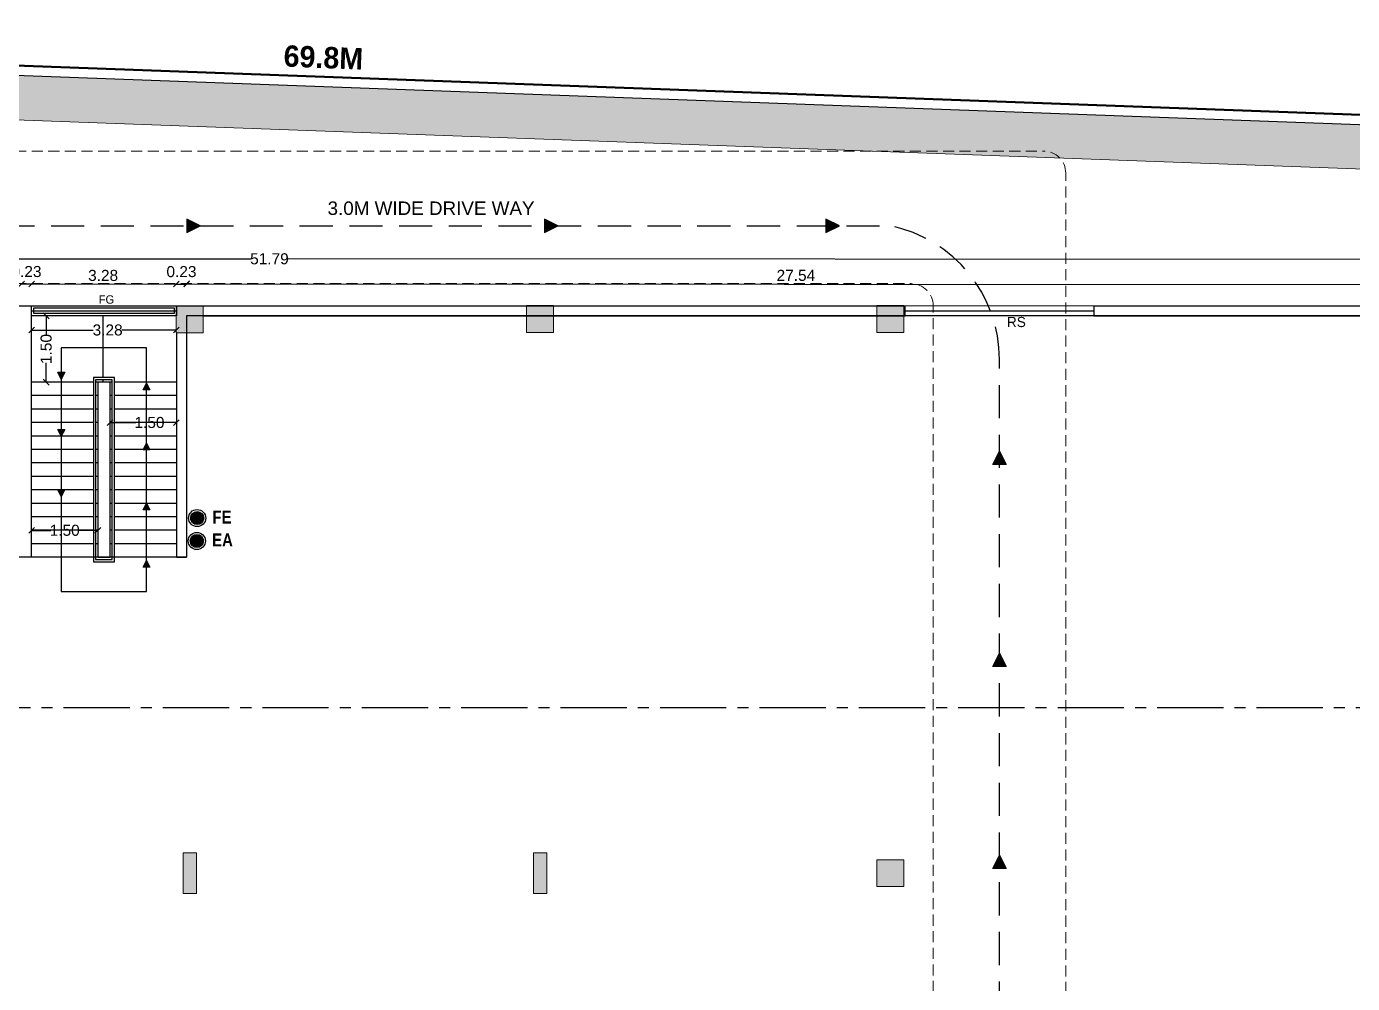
# Model space of a CAD drawing. Header units: metres. Extents: x 71870 to 71989, y 12512 to 13085.
# Drawn here: x 71930.27 to 71960.28, y 12976.92 to 12998.58 of the extents above; entities that cross this region are included whole.
import ezdxf

# ---------------------------------------------------------------- set-up
doc = ezdxf.new("R2010")
doc.units = ezdxf.units.M
doc.header["$MEASUREMENT"] = 0
for name, pattern in [('1', [0]), ('ACAD_ISO08W100', [36, 24, -3, 6, -3]), ('CENTER2', [1.125, 0.75, -0.125, 0.125, -0.125]), ('Dim Line', [0.375, 0.25, -0.125])]:
    doc.linetypes.add(name, pattern=pattern)
doc.layers.get('Defpoints').update_dxf_attribs({"color": 6, "lineweight": 0})
doc.layers.add('02_FB_WALL', color=7, linetype='Continuous', lineweight=30)
doc.layers.add('COL', color=1, linetype='Continuous', lineweight=18)
for name, color, linetype in [('AS_AT_SITE', 6, '1'), ('BLK_1_FLR_0_ROOM_1', 2, 'Continuous'), ('BLK_1_LVL_0_BLDG_FOOT_PRINT', 1, 'Continuous'), ('BLK_1_LVL_0_SIDE_SETBACK1', 171, 'Continuous'), ('FMB_OR_PLR', 70, '1'), ('PLOT_BOUNDARY', 70, 'Continuous'), ('SUPER_IMPOSED', 5, '1')]:
    doc.layers.add(name, color=color, linetype=linetype)
doc.layers.add('BLK_1_FLR_0_BLT_UP_AREA', color=52, linetype='Continuous', plot=False)
doc.styles.add('century Gothic', font='arial.ttf')
doc.styles.get("Standard").update_dxf_attribs({"font": 'arial.ttf'})
doc.styles.add('TITLE', font='GOTHIC.TTF')
doc.linetypes.add('ZIGZAG', pattern='A,0.0001,-0.2,[131,ltypeshp.shx,S=0.2,R=0,X=-0.2,Y=0],-0.4,[131,ltypeshp.shx,S=0.2,R=180,X=0.2,Y=0],-0.2', length=0.8001)
doc.dimstyles.new('STAND', dxfattribs={"dimtxt": 0.25, "dimasz": 0.13, "dimexe": 0, "dimexo": 0, "dimgap": 0, "dimtad": 0, "dimzin": 0, "dimdsep": 46, "dimtxsty": 'century Gothic', "dimblk": 'OBLIQUE', "dimcen": 0.15, "dimse1": 1, "dimse2": 1, "dimclrd": 5, "dimclre": 7, "dimclrt": 5, "dimazin": 0, "dimtfac": 1, "dimtofl": 0, "dimtmove": 0, "dimatfit": 3, "dimfxl": 0, "dimtolj": 1, "dimtzin": 0, "dimlwd": -1, "dimlwe": -1, "dimarcsym": 0})

# ---------------------------------------------------------------- blocks, each defined once
blk = doc.blocks.new('arrowww')
at = {"layer": '02_FB_WALL'}
h = blk.add_hatch(color=252, dxfattribs=at)
h.dxf.hatch_style = 1
h.paths.add_polyline_path([(156792.6, 14158.6), (156780.6, 14164.6), (156792.6, 14170.6)])
at = {"layer": '02_FB_WALL', "color": 252}
blk.add_lwpolyline([(156792.6, 14158.6), (156780.6, 14164.6), (156792.6, 14170.6)], close=True, dxfattribs=at)
blk = doc.blocks.new('*U3')
at = {"layer": 'COL'}
h = blk.add_hatch(color=8, dxfattribs=at)
h.dxf.hatch_style = 1
h.paths.add_polyline_path([(2704.9, 761), (2704.9, 737), (2680.9, 737), (2680.9, 761)])
at = {"layer": 'COL', "ltscale": 0.02}
blk.add_lwpolyline([(2704.9, 761), (2704.9, 737), (2680.9, 737), (2680.9, 761)], close=True, dxfattribs=at)
blk = doc.blocks.new('A$C493907E4')
at = {"layer": 'COL'}
h = blk.add_hatch(color=8, dxfattribs=at)
h.dxf.hatch_style = 1
h.paths.add_polyline_path([(12, 36), (12, 0), (0, 0), (0, 36)])
at = {"layer": 'COL', "ltscale": 0.02}
blk.add_lwpolyline([(12, 36), (12, 0), (0, 0), (0, 36)], close=True, dxfattribs=at)
blk = doc.blocks.new('_Oblique')
at = {"color": 0, "linetype": 'ByBlock', "lineweight": -2}
blk.add_line((-0.5, -0.5), (0.5, 0.5), dxfattribs=at)
blk = doc.blocks.new('*D6')
at = {"color": 5}
for p, q in [((71932.162, 12989.617), (71932.742, 12989.617)), ((71933.662, 12989.617), (71933.367, 12989.617))]:
    blk.add_line(p, q, dxfattribs=at)
at = {"layer": 'Defpoints', "color": 0, "lineweight": 25}
for p in [(71932.162, 12989.617), (71933.662, 12989.617), (71933.662, 12989.617)]:
    blk.add_point(p, dxfattribs=at)
at = {"color": 5, "xscale": 0.13, "yscale": 0.13, "zscale": 0.13, "rotation": 180}
blk.add_blockref('_Oblique', (71932.162, 12989.617), dxfattribs=at)
at = {"color": 5, "xscale": 0.13, "yscale": 0.13, "zscale": 0.13}
blk.add_blockref('_Oblique', (71933.662, 12989.617), dxfattribs=at)
at = {"color": 5, "insert": (71933.054, 12989.617), "char_height": 0.25, "attachment_point": 5, "style": 'century Gothic'}
blk.add_mtext('\\A1;1.50', dxfattribs=at)
blk = doc.blocks.new('*D7')
at = {"color": 5}
for p, q in [((71930.385, 12987.178), (71930.823, 12987.178)), ((71931.885, 12987.178), (71931.448, 12987.178))]:
    blk.add_line(p, q, dxfattribs=at)
at = {"layer": 'Defpoints', "color": 0, "lineweight": 25}
for p in [(71930.385, 12987.178), (71931.885, 12987.178), (71931.885, 12987.178)]:
    blk.add_point(p, dxfattribs=at)
at = {"color": 5, "xscale": 0.13, "yscale": 0.13, "zscale": 0.13, "rotation": 180}
blk.add_blockref('_Oblique', (71930.385, 12987.178), dxfattribs=at)
at = {"color": 5, "xscale": 0.13, "yscale": 0.13, "zscale": 0.13}
blk.add_blockref('_Oblique', (71931.885, 12987.178), dxfattribs=at)
at = {"color": 5, "insert": (71931.135, 12987.178), "char_height": 0.25, "attachment_point": 5, "style": 'century Gothic'}
blk.add_mtext('\\A1;1.50', dxfattribs=at)
blk = doc.blocks.new('*D8')
at = {"color": 5}
for p, q in [((71930.716, 12992.031), (71930.716, 12991.594)), ((71930.716, 12990.531), (71930.716, 12990.969))]:
    blk.add_line(p, q, dxfattribs=at)
at = {"layer": 'Defpoints', "color": 0, "lineweight": 25}
for p in [(71930.716, 12992.031), (71930.716, 12992.031), (71930.716, 12990.531)]:
    blk.add_point(p, dxfattribs=at)
at = {"color": 5, "xscale": 0.13, "yscale": 0.13, "zscale": 0.13}
for p, rotation in [((71930.716, 12992.031), 90), ((71930.716, 12990.531), 270)]:
    blk.add_blockref('_Oblique', p, dxfattribs=dict(at, rotation=rotation))
at = {"color": 5, "insert": (71930.716, 12991.281), "char_height": 0.25, "attachment_point": 5, "rotation": 90, "style": 'century Gothic'}
blk.add_mtext('\\A1;1.50', dxfattribs=at)
blk = doc.blocks.new('*D9')
at = {"color": 5}
for p, q in [((71930.385, 12991.71), (71931.782, 12991.71)), ((71933.662, 12991.71), (71932.432, 12991.71))]:
    blk.add_line(p, q, dxfattribs=at)
at = {"layer": 'Defpoints', "color": 0, "lineweight": 25}
for p in [(71930.385, 12991.714), (71933.662, 12991.71), (71933.662, 12991.65)]:
    blk.add_point(p, dxfattribs=at)
at = {"color": 5, "xscale": 0.13, "yscale": 0.13, "zscale": 0.13, "rotation": 180}
blk.add_blockref('_Oblique', (71930.385, 12991.71), dxfattribs=at)
at = {"color": 5, "xscale": 0.13, "yscale": 0.13, "zscale": 0.13}
blk.add_blockref('_Oblique', (71933.662, 12991.71), dxfattribs=at)
at = {"color": 5, "insert": (71932.107, 12991.71), "char_height": 0.25, "attachment_point": 5, "style": 'century Gothic'}
blk.add_mtext('\\A1;3.28', dxfattribs=at)
blk = doc.blocks.new('*D32')
at = {"color": 5}
blk.add_line((71930.157, 12992.753), (71930.386, 12992.753), dxfattribs=at)
at = {"layer": 'Defpoints', "color": 0, "lineweight": 25}
for p in [(71930.386, 12992.753), (71930.157, 12992.031), (71930.385, 12992.031)]:
    blk.add_point(p, dxfattribs=at)
at = {"color": 5, "xscale": 0.13, "yscale": 0.13, "zscale": 0.13}
for p, rotation in [((71930.157, 12992.753), 179.9730764399651), ((71930.386, 12992.753), 359.9730764399652)]:
    blk.add_blockref('_Oblique', p, dxfattribs=dict(at, rotation=rotation))
at = {"color": 5, "insert": (71930.271, 12993.033), "char_height": 0.25, "attachment_point": 5, "rotation": 359.9731, "style": 'century Gothic'}
blk.add_mtext('\\A1;0.23', dxfattribs=at)
blk = doc.blocks.new('*D33')
at = {"color": 5}
blk.add_line((71930.386, 12992.753), (71933.662, 12992.751), dxfattribs=at)
at = {"layer": 'Defpoints', "color": 0, "lineweight": 25}
for p in [(71933.662, 12992.751), (71930.385, 12992.031), (71933.662, 12992.031)]:
    blk.add_point(p, dxfattribs=at)
at = {"color": 5, "xscale": 0.13, "yscale": 0.13, "zscale": 0.13}
for p, rotation in [((71930.386, 12992.753), 179.9730764399651), ((71933.662, 12992.751), 359.9730764399652)]:
    blk.add_blockref('_Oblique', p, dxfattribs=dict(at, rotation=rotation))
at = {"color": 5, "insert": (71932.005, 12992.945), "char_height": 0.25, "attachment_point": 5, "rotation": 359.9731, "style": 'century Gothic'}
blk.add_mtext('\\A1;3.28', dxfattribs=at)
blk = doc.blocks.new('*D34')
at = {"color": 5}
blk.add_line((71933.662, 12992.751), (71933.893, 12992.751), dxfattribs=at)
at = {"layer": 'Defpoints', "color": 0, "lineweight": 25}
for p in [(71933.893, 12992.751), (71933.662, 12992.031), (71933.893, 12991.65)]:
    blk.add_point(p, dxfattribs=at)
at = {"color": 5, "xscale": 0.13, "yscale": 0.13, "zscale": 0.13}
for p, rotation in [((71933.662, 12992.751), 179.9730764399651), ((71933.893, 12992.751), 359.9730764399652)]:
    blk.add_blockref('_Oblique', p, dxfattribs=dict(at, rotation=rotation))
at = {"color": 5, "insert": (71933.778, 12993.031), "char_height": 0.25, "attachment_point": 5, "rotation": 359.9731, "style": 'century Gothic'}
blk.add_mtext('\\A1;0.23', dxfattribs=at)
blk = doc.blocks.new('*D35')
at = {"color": 5}
blk.add_line((71933.893, 12992.757), (71961.436, 12992.744), dxfattribs=at)
at = {"layer": 'Defpoints', "color": 0, "lineweight": 25}
for p in [(71961.436, 12992.744), (71933.893, 12991.65), (71961.435, 12991.65)]:
    blk.add_point(p, dxfattribs=at)
at = {"color": 5, "xscale": 0.13, "yscale": 0.13, "zscale": 0.13}
for p, rotation in [((71933.893, 12992.757), 179.9730764399651), ((71961.436, 12992.744), 359.9730764399652)]:
    blk.add_blockref('_Oblique', p, dxfattribs=dict(at, rotation=rotation))
at = {"color": 5, "insert": (71947.684, 12992.946), "char_height": 0.25, "attachment_point": 5, "rotation": 359.9731, "style": 'century Gothic'}
blk.add_mtext('\\A1;27.54', dxfattribs=at)
blk = doc.blocks.new('*D38')
at = {"color": 5}
for p, q in [((71909.874, 12993.333), (71935.347, 12993.321)), ((71961.664, 12993.309), (71936.191, 12993.321))]:
    blk.add_line(p, q, dxfattribs=at)
at = {"layer": 'Defpoints', "color": 0, "lineweight": 25}
for p in [(71909.874, 12993.333), (71909.874, 12992.266), (71961.664, 12992.26)]:
    blk.add_point(p, dxfattribs=at)
at = {"color": 5, "xscale": 0.13, "yscale": 0.13, "zscale": 0.13}
for p, rotation in [((71909.874, 12993.333), 179.9730764399651), ((71961.664, 12993.309), 359.9730764399652)]:
    blk.add_blockref('_Oblique', p, dxfattribs=dict(at, rotation=rotation))
at = {"color": 5, "insert": (71935.769, 12993.321), "char_height": 0.25, "attachment_point": 5, "rotation": 359.9731, "style": 'century Gothic'}
blk.add_mtext('\\A1;51.79', dxfattribs=at)

msp = doc.modelspace()

# ---------------------------------------------------------------- hatches: boundary and pattern name
at = {"lineweight": 9}
h = msp.add_hatch(dxfattribs=at)
h.set_pattern_fill('GRAVEL', color=8)
h.set_pattern_definition([(228.01279, (71939.25207, 12977.764975), (-8, -9), [0.134536, -13.319088]), (184.96974, (71939.16207, 12977.664975), (12, 1), [0.230868, -22.855925]), (132.51045, (71938.93207, 12977.644975), (10, -11), [0.162788, -16.116033]), (267.27369, (71938.54207, 12977.394975), (1, 20), [0.210238, -20.813558]), (292.83365, (71938.53207, 12977.184975), (-5, 12), [0.206155, -20.409373]), (357.27369, (71938.61207, 12976.994975), (-20, 1), [0.210238, -20.813558]), (37.69424, (71938.82207, 12976.984975), (-13, -10), [0.278029, -27.524849]), (72.25533, (71939.04207, 12977.154975), (7, 22), [0.262488, -25.986321]), (121.42957, (71939.12207, 12977.404975), (-8, 13), [0.21095, -20.884073]), (175.23636, (71939.01207, 12977.584975), (11, -1), [0.240832, -11.800763]), (222.39744, (71938.77207, 12977.604975), (-12, -11), [0.311448, -30.833375]), (138.81407, (71939.53207, 12977.38498), (-7, 6), [0.106301, -10.523845]), (171.46923, (71939.45207, 12977.454975), (13, -2), [0.202237, -20.021511]), (225, (71939.2521, 12977.485), (-1e-16, -1), [0.14142, -1.272793]), (203.1986, (71939.18207, 12977.60498), (5, 2), [0.076158, -7.539615]), (291.8014, (71939.11207, 12977.57498), (-1, 3), [0.107703, -5.277462]), (30.96376, (71939.15207, 12977.47498), (3, 2), [0.17493, -5.656023]), (161.56505, (71939.30207, 12977.56498), (2, -1), [0.12649, -3.035787]), (16.38954, (71938.53207, 12977.574975), (10, 3), [0.1772, -17.542845]), (70.34618, (71938.70207, 12977.624975), (-4, -11), [0.148661, -14.717408]), (293.1986, (71939.30207, 12977.76498), (-2, 5), [0.152315, -7.463458]), (343.61046, (71939.36207, 12977.624975), (-10, 3), [0.1772, -17.542845]), (339.44395, (71938.53207, 12976.95498), (-5, 2), [0.17088, -8.373124]), (294.77514, (71938.69207, 12976.894975), (-5, 11), [0.143178, -14.174643]), (66.8014, (71939.31207, 12976.76498), (2, 5), [0.152315, -7.463458]), (17.35402, (71939.37207, 12976.904975), (-13, -4), [0.167631, -16.595424]), (69.44395, (71938.82207, 12976.76498), (-2, -5), [0.08544, -8.458564]), (101.30993, (71939.25207, 12976.76498), (-1, 4), [0.05099, -5.04803]), (165.96376, (71939.24207, 12976.81498), (3, -1), [0.206155, -3.91695]), (186.009, (71939.04207, 12976.864975), (10, 1), [0.19105, -18.913923]), (303.6901, (71939.15207, 12977.38498), (-1, 2), [0.144222, -3.46133]), (353.15723, (71939.23207, 12977.264975), (17, -2), [0.251794, -24.927563]), (60.9454, (71939.48207, 12977.23498), (-4, -7), [0.102956, -10.192674]), (90, (71939.5321, 12977.325), (-1, 1), [0.06, -0.94]), (120.25644, (71939.02207, 12976.894975), (4, -7), [0.138924, -13.75352]), (48.01279, (71938.95207, 12977.014975), (8, 9), [0.269072, -13.184552]), (0, (71939.1321, 12977.215), (1, 1), [0.26, -0.74]), (325.30485, (71939.39207, 12977.214975), (10, -7), [0.158114, -15.653274]), (254.0546, (71939.52207, 12977.12498), (-1, -4), [0.145602, -7.134508]), (207.64598, (71939.48207, 12976.984975), (-19, -10), [0.237065, -23.469474]), (175.42608, (71939.27207, 12976.874975), (-13, 1), [0.250799, -24.829073])])
h.paths.add_polyline_path([(71906.15278, 12998.34133), (71906.00996, 12995.82471), (71907.01152, 12995.82388), (71907.09564, 12997.30615), (71975.21007, 12994.81306), (71973.03508, 12956.18862), (71955.64352, 12956.18862), (71955.64352, 12955.18862), (71973.98035, 12955.18862), (71976.26582, 12995.77509)])
h.paths.add_polyline_path([(71927.77741, 12955.27559), (71927.77741, 12956.08033), (71927.26224, 12956.08033), (71927.26224, 12955.27559)], flags=24)
h.paths.add_polyline_path([(71928.66514, 12955.42152), (71932.92147, 12955.42152), (71932.92147, 12955.86795), (71928.66513, 12955.86795)], flags=24)
h = msp.add_hatch(color=252)
h.dxf.hatch_style = 1
h.paths.add_polyline_path([(71930.98243, 12990.75403), (71931.13483, 12990.75403), (71931.05863, 12990.60163)])
h = msp.add_hatch(color=252)
h.dxf.hatch_style = 1
h.paths.add_polyline_path([(71933.06507, 12990.3593), (71932.91267, 12990.3593), (71932.98887, 12990.5117)])
h = msp.add_hatch(color=252)
h.dxf.hatch_style = 1
h.paths.add_polyline_path([(71930.98243, 12989.45863), (71931.13483, 12989.45863), (71931.05863, 12989.30623)])
h = msp.add_hatch(color=252)
h.dxf.hatch_style = 1
h.paths.add_polyline_path([(71933.06489, 12989.00075), (71932.91249, 12989.00075), (71932.98869, 12989.15315)])
h = msp.add_hatch(color=252)
h.dxf.hatch_style = 1
h.paths.add_polyline_path([(71930.98243, 12988.09973), (71931.13483, 12988.09973), (71931.05863, 12987.94733)])
h = msp.add_hatch(color=252)
h.dxf.hatch_style = 1
h.paths.add_polyline_path([(71933.06489, 12987.64185), (71932.91249, 12987.64185), (71932.98869, 12987.79425)])
at = {"lineweight": 25}
h = msp.add_hatch(color=33, dxfattribs=at)
h.dxf.hatch_style = 1
h.paths.add_polyline_path([(71934.28077, 12987.4559, 1), (71933.98356, 12987.4559, 1)])
h = msp.add_hatch(color=33, dxfattribs=at)
h.dxf.hatch_style = 1
h.paths.add_polyline_path([(71934.27391, 12986.93792, 1), (71933.9767, 12986.93792, 1)])
h = msp.add_hatch(color=252)
h.dxf.hatch_style = 1
h.paths.add_polyline_path([(71933.06489, 12986.34645), (71932.91249, 12986.34645), (71932.98869, 12986.49885)])

# ---------------------------------------------------------------- linework, layer by layer
at = {"color": 32, "linetype": 'Dim Line', "lineweight": 9}
for p, q in [((71906.76404, 12995.75992), (71953.29164, 12995.75992)), ((71953.79164, 12954.96002), (71953.79164, 12995.25992)), ((71909.76404, 12992.75992), (71950.29164, 12992.75992)), ((71950.79164, 12958.73203), (71950.79164, 12992.25992))]:
    msp.add_line(p, q, dxfattribs=at)
at = {"linetype": 'Dim Line', "ltscale": 3}
for p, q in [((71911.70244, 12994.06966), (71949.82002, 12994.06966)), ((71952.29164, 12959.34155), (71952.29164, 12991.04072))]:
    msp.add_line(p, q, dxfattribs=at)
for p, q in [((71918.42562, 12992.25992), (71950.15804, 12992.2599)), ((71950.15804, 12992.03132), (71950.15804, 12992.25992)), ((71954.42524, 12992.25992), (71961.66364, 12992.25992)), ((71933.66197, 12992.03134), (71930.38535, 12992.03129)), ((71930.38536, 12986.56929), (71930.38535, 12992.03129)), ((71934.27157, 12992.03131), (71950.15804, 12992.03131)), ((71954.42524, 12992.03132), (71961.43504, 12992.03132)), ((71933.66194, 12991.65031), (71933.66246, 12986.56894)), ((71933.89251, 12991.65031), (71933.89197, 12986.56891)), ((71930.38536, 12986.56929), (71930.15676, 12986.56929))]:
    msp.add_line(p, q)
at = {"ltscale": 100}
for p, q in [((71932.00294, 12990.63296), (71932.00292, 12992.03131)), ((71931.78376, 12990.53131), (71930.38535, 12990.53129)), ((71931.88536, 12990.53131), (71931.83456, 12990.53131)), ((71932.00294, 12990.53133), (71932.00294, 12990.58216)), ((71932.21285, 12990.53131), (71932.16205, 12990.53131)), ((71933.66205, 12990.53134), (71932.26365, 12990.53131)), ((71931.78376, 12990.22651), (71930.38535, 12990.22649)), ((71931.88536, 12990.22651), (71931.83456, 12990.22651)), ((71932.21288, 12990.22651), (71932.16208, 12990.22651)), ((71933.66205, 12990.22654), (71932.26368, 12990.22651)), ((71931.78376, 12989.92171), (71930.38535, 12989.92169)), ((71931.88536, 12989.92171), (71931.83456, 12989.92171)), ((71932.21291, 12989.92171), (71932.16211, 12989.92171)), ((71933.66205, 12989.92174), (71932.26371, 12989.92171)), ((71931.78376, 12989.61691), (71930.38535, 12989.61689)), ((71931.88536, 12989.61691), (71931.83456, 12989.61691)), ((71932.21294, 12989.61691), (71932.16214, 12989.61691)), ((71933.66205, 12989.61694), (71932.26374, 12989.61691)), ((71931.78375, 12989.31211), (71930.38535, 12989.31209)), ((71931.88535, 12989.31211), (71931.83455, 12989.31211)), ((71932.21298, 12989.31211), (71932.16218, 12989.31211)), ((71933.66205, 12989.31214), (71932.26378, 12989.31211)), ((71931.78375, 12989.00731), (71930.38535, 12989.00729)), ((71931.88535, 12989.00731), (71931.83455, 12989.00731)), ((71932.21301, 12989.00731), (71932.16221, 12989.00731)), ((71933.66205, 12989.00734), (71932.26381, 12989.00731)), ((71931.78375, 12988.70251), (71930.38535, 12988.70249)), ((71931.88535, 12988.70251), (71931.83455, 12988.70251)), ((71932.21304, 12988.70251), (71932.16224, 12988.70251)), ((71933.66205, 12988.70254), (71932.26384, 12988.70251)), ((71931.78375, 12988.39771), (71930.38535, 12988.39769)), ((71931.88535, 12988.39771), (71931.83455, 12988.39771)), ((71932.21307, 12988.39771), (71932.16227, 12988.39771)), ((71933.66205, 12988.39774), (71932.26387, 12988.39771)), ((71931.78375, 12988.09291), (71930.38535, 12988.09289)), ((71931.88535, 12988.09291), (71931.83455, 12988.09291)), ((71932.21311, 12988.09291), (71932.16231, 12988.09291)), ((71933.66205, 12988.09294), (71932.26391, 12988.09291)), ((71931.78375, 12987.78811), (71930.38535, 12987.78809)), ((71931.88535, 12987.78811), (71931.83455, 12987.78811)), ((71932.21314, 12987.78811), (71932.16234, 12987.78811)), ((71933.66205, 12987.78814), (71932.26394, 12987.78811)), ((71931.78375, 12987.48331), (71930.38535, 12987.48329)), ((71931.88535, 12987.48331), (71931.83455, 12987.48331)), ((71932.21317, 12987.48331), (71932.16237, 12987.48331)), ((71933.66205, 12987.48334), (71932.26397, 12987.48331)), ((71931.78375, 12987.17851), (71930.38535, 12987.17849)), ((71931.88535, 12987.17851), (71931.83455, 12987.17851)), ((71932.2132, 12987.17851), (71932.1624, 12987.17851)), ((71933.66205, 12987.17854), (71932.264, 12987.17851)), ((71931.78375, 12986.87371), (71930.38535, 12986.87369)), ((71931.88535, 12986.87371), (71931.83455, 12986.87371)), ((71932.21324, 12986.87371), (71932.16244, 12986.87371)), ((71933.66205, 12986.87374), (71932.26404, 12986.87371)), ((71932.21327, 12986.56891), (71932.16247, 12986.56891)), ((71933.66206, 12986.56894), (71932.26407, 12986.56891))]:
    msp.add_line(p, q, dxfattribs=at)
at = {"color": 252, "linetype": 'ZIGZAG', "ltscale": 10}
msp.add_line((71950.15804, 12992.14562), (71954.42524, 12992.14562), dxfattribs=at)
at = {"color": 10, "lineweight": 50}
msp.add_lwpolyline([(71905.79397, 12996.05349), (71905.93724, 12998.57797), (71976.50717, 12995.99501)], dxfattribs=at)
at = {"linetype": 'Continuous', "ltscale": 2}
msp.add_lwpolyline([(71955.64352, 12955.18862), (71973.98035, 12955.18862), (71976.26582, 12995.77509), (71906.15278, 12998.34133), (71906.00996, 12995.82471), (71905.79435, 12995.82489), (71900.47901, 12995.80298), (71900.65985, 12991.02599)], dxfattribs=at)
at = {"color": 8, "lineweight": 9}
msp.add_lwpolyline([(71906.00996, 12995.82471), (71906.15278, 12998.34133), (71976.26582, 12995.77509), (71973.98035, 12955.18862), (71955.64352, 12955.18862), (71955.64352, 12956.18862), (71973.03508, 12956.18862), (71975.21007, 12994.81306), (71907.09564, 12997.30615), (71907.01152, 12995.82388)], close=True, dxfattribs=at)
msp.add_lwpolyline([(71955.64352, 12956.18862), (71973.03508, 12956.18862), (71975.21007, 12994.81306), (71907.09564, 12997.30615), (71907.01152, 12995.82388)], dxfattribs=at)
for points in [[(71930.38535, 12992.03129), (71930.38535, 12992.25991)], [(71954.42524, 12992.25992), (71954.42524, 12992.03132)], [(71933.66206, 12986.56894), (71933.89197, 12986.56891)]]:
    msp.add_lwpolyline(points)
at = {"color": 6}
for points in [[(71930.38535, 12992.25991), (71933.66197, 12992.25991), (71933.66197, 12992.03134), (71930.38535, 12992.03134)], [(71930.43535, 12992.20991), (71933.61197, 12992.20991), (71933.61197, 12992.08134), (71930.43535, 12992.08134)]]:
    msp.add_lwpolyline(points, close=True, dxfattribs=at)
msp.add_lwpolyline([(71930.38535, 12992.1456), (71933.66197, 12992.1456)], dxfattribs=at)
at = {"linetype": 'ACAD_ISO08W100'}
msp.add_lwpolyline([(71932.98868, 12991.30594), (71931.05865, 12991.30574), (71931.05863, 12985.79433), (71932.98926, 12985.79453)], close=True, dxfattribs=at)
at = {"color": 252}
for points in [[(71930.98243, 12990.75403), (71931.13483, 12990.75403), (71931.05863, 12990.60163)], [(71933.06507, 12990.3593), (71932.91267, 12990.3593), (71932.98887, 12990.5117)], [(71930.98243, 12989.45863), (71931.13483, 12989.45863), (71931.05863, 12989.30623)], [(71933.06489, 12989.00075), (71932.91249, 12989.00075), (71932.98869, 12989.15315)], [(71930.98243, 12988.09973), (71931.13483, 12988.09973), (71931.05863, 12987.94733)], [(71933.06489, 12987.64185), (71932.91249, 12987.64185), (71932.98869, 12987.79425)], [(71933.06489, 12986.34645), (71932.91249, 12986.34645), (71932.98869, 12986.49885)]]:
    msp.add_lwpolyline(points, close=True, dxfattribs=at)
at = {"ltscale": 100}
for points in [[(71932.26364, 12990.63296), (71931.78376, 12990.6329), (71931.78375, 12986.4673), (71932.26408, 12986.46736)], [(71932.21284, 12990.58215), (71931.83456, 12990.58211), (71931.83455, 12986.51811), (71932.21327, 12986.51815)], [(71932.16205, 12990.53135), (71931.88536, 12990.53131), (71931.88535, 12986.56891), (71932.16247, 12986.56895)]]:
    msp.add_lwpolyline(points, close=True, dxfattribs=at)
at = {"color": 1, "linetype": 'CENTER2', "lineweight": 25, "ltscale": 2}
msp.add_lwpolyline([(71908.60942, 12983.17063), (71972.56641, 12983.17063)], dxfattribs=at)
at = {"color": 33, "lineweight": 25}
for centre, radius in [((71934.13216, 12987.4559), 0.1938), ((71934.13216, 12987.4559), 0.14861), ((71934.12531, 12986.93792), 0.1938), ((71934.12531, 12986.93792), 0.14861)]:
    msp.add_circle(centre, radius, dxfattribs=at)
at = {"color": 32, "linetype": 'Dim Line', "lineweight": 9}
for centre in [(71953.29164, 12995.25992), (71950.29164, 12992.25992)]:
    msp.add_arc(centre, 0.5, 0, 90, dxfattribs=at)
at = {"linetype": 'Dim Line', "ltscale": 3}
msp.add_arc((71949.20159, 12991.04213), 3.09005, 359.973904, 78.455074, dxfattribs=at)
at = {"layer": 'AS_AT_SITE', "lineweight": 25}
msp.add_lwpolyline([(71905.79397, 12996.05349), (71900.24163, 12996.0306), (71901.79644, 12954.96002), (71974.19644, 12954.96002), (71976.50717, 12995.99501), (71976.50717, 12995.99501), (71905.93724, 12998.57797), (71905.79397, 12996.05349)], dxfattribs=at)
at = {"layer": 'BLK_1_FLR_0_BLT_UP_AREA', "color": 52, "lineweight": 25}
msp.add_lwpolyline([(71909.87364, 12992.26593), (71961.66366, 12992.25992), (71968.44544, 12992.25991, -0.41421279), (71971.49344, 12989.21191), (71971.49344, 12962.73047), (71961.66364, 12962.73047), (71961.66364, 12958.73195), (71909.87364, 12958.73195)], format="xyb", close=True, dxfattribs=at)
at = {"layer": 'BLK_1_FLR_0_ROOM_1', "color": 2, "lineweight": 25}
msp.add_lwpolyline([(71922.67524, 12992.03132), (71910.17844, 12991.96113), (71910.17844, 12959.03675), (71933.66107, 12959.03675), (71933.66107, 12966.04716), (71949.74373, 12966.04736), (71949.74373, 12958.96054), (71961.43504, 12958.96054), (71961.43504, 12992.03132), (71933.89251, 12992.03132), (71933.89197, 12986.56891), (71922.67524, 12986.56891)], close=True, dxfattribs=at)
at = {"layer": 'BLK_1_LVL_0_BLDG_FOOT_PRINT', "color": 1, "lineweight": 25}
msp.add_lwpolyline([(71909.87364, 12992.26593), (71961.66366, 12992.25992), (71968.44544, 12992.25991, -0.41421279), (71971.49344, 12989.21191), (71971.49344, 12962.73047), (71961.66364, 12962.73047), (71961.66364, 12958.73195), (71909.87364, 12958.73195)], format="xyb", close=True, dxfattribs=at)
at = {"layer": 'BLK_1_LVL_0_SIDE_SETBACK1', "color": 171, "lineweight": 25}
msp.add_lwpolyline([(71976.50717, 12995.99501), (71909.87364, 12998.4339), (71909.87364, 12992.26593), (71961.66366, 12992.25992), (71968.44544, 12992.25991), (71976.29684, 12992.25991)], close=True, dxfattribs=at)
at = {"layer": 'FMB_OR_PLR', "lineweight": 25}
msp.add_lwpolyline([(71905.79397, 12996.05349), (71900.24163, 12996.0306), (71901.79644, 12954.96002), (71974.19644, 12954.96002), (71976.50717, 12995.99501), (71976.50717, 12995.99501), (71905.93724, 12998.57797), (71905.79397, 12996.05349)], dxfattribs=at)
at = {"layer": 'PLOT_BOUNDARY', "color": 70, "linetype": 'ByBlock', "lineweight": 25}
msp.add_lwpolyline([(71976.50717, 12995.99501), (71905.93724, 12998.57797), (71905.79397, 12996.05349), (71900.24163, 12996.0306), (71901.79644, 12954.96002), (71974.19644, 12954.96002)], close=True, dxfattribs=at)
at = {"layer": 'SUPER_IMPOSED', "lineweight": 25}
msp.add_lwpolyline([(71905.79397, 12996.05349), (71900.24163, 12996.0306), (71901.79644, 12954.96002), (71974.19644, 12954.96002), (71976.50717, 12995.99501), (71976.50717, 12995.99501), (71905.93724, 12998.57797), (71905.79397, 12996.05349)], dxfattribs=at)

# ---------------------------------------------------------------- block references
at = {"yscale": 0.0254, "zscale": 0.0254}
for name, p, xscale in [('arrowww', (75916.43226, 12634.28867), -0.0254), ('arrowww', (75924.52658, 12634.28867), -0.0254), ('arrowww', (75930.8951, 12634.28867), -0.0254), ('*U3', (71865.56614, 12972.93042), 0.0254), ('*U3', (71873.49459, 12972.93641), 0.0254), ('*U3', (71881.41939, 12972.93641), 0.0254), ('*U3', (71881.41939, 12960.39556), 0.0254)]:
    msp.add_blockref(name, p, dxfattribs=dict(at, xscale=xscale))
at = {"xscale": 0.0254, "yscale": 0.0254, "zscale": 0.0254}
for name, p, rotation in [('arrowww', (71592.51065, 16971.20038), 270), ('arrowww', (71592.51065, 16966.62838), 270), ('A$C493907E4', (71934.11827, 12979.87744), 180), ('A$C493907E4', (71942.04762, 12979.87744), 180), ('arrowww', (71592.51065, 16962.05638), 270)]:
    msp.add_blockref(name, p, dxfattribs=dict(at, rotation=rotation))

# ---------------------------------------------------------------- texts
at = {"insert": (71936.0789, 12998.15812), "char_height": 0.4840931, "attachment_point": 1, "rotation": 357.717101, "style": 'century Gothic'}
msp.add_mtext_dynamic_manual_height_columns('{\\fCentury Gothic|b1|i0|c0|p34;\\W0.10097; \\W1;69.8M}', width=1.9142279, gutter_width=1, heights=[0], dxfattribs=at)
at = {"insert": (71937.08495, 12994.61919), "char_height": 0.3048, "width": 5.0162186, "attachment_point": 1, "rotation": 0.000022, "style": 'century Gothic'}
msp.add_mtext('3.0M WIDE DRIVE WAY', dxfattribs=at)
at = {"attachment_point": 1, "style": 'TITLE'}
for s, insert, char_height, width in [('FG', (71931.90397, 12992.49657), 0.19, 0.4813095), ('RS', (71952.46068, 12992.00704), 0.23, 0.2917349)]:
    msp.add_mtext(s, dxfattribs=dict(at, insert=insert, char_height=char_height, width=width))
at = {"color": 33, "lineweight": 25, "char_height": 0.2950098, "attachment_point": 1}
for s, insert in [('{\\fArial Narrow|b1|i0|c0|p34;FE}', (71934.47848, 12987.62673)), ('{\\fArial Narrow|b1|i0|c0|p34;EA}', (71934.47163, 12987.10875))]:
    msp.add_mtext_dynamic_manual_height_columns(s, width=13.7588778, gutter_width=6.01629, heights=[0], dxfattribs=dict(at, insert=insert))

# ---------------------------------------------------------------- dimensions: what is measured, and where the dimension line sits
dim = msp.add_linear_dim(base=(71909.87414, 12993.33344), p1=(71961.66365, 12992.25991), p2=(71909.87364, 12992.26593), angle=179.973076, dimstyle='STAND', override={"dimtmove": 2})
dim.commit()
dim.dimension.update_dxf_attribs({"geometry": '*D38', "text_midpoint": (71935.76914, 12993.32127)})
for base, p1, p2, picture, middle in [((71930.38569, 12992.75264), (71930.15675, 12992.03127), (71930.38535, 12992.03129), '*D32', (71930.27145, 12993.03269)), ((71933.66231, 12992.7511), (71930.38535, 12992.03129), (71933.66197, 12992.03134), '*D33', (71932.00475, 12992.94512)), ((71933.89303, 12992.75099), (71933.66197, 12992.03134), (71933.89251, 12991.65031), '*D34', (71933.77773, 12993.03105)), ((71961.43555, 12992.74405), (71933.89251, 12991.65031), (71961.43504, 12991.65032), '*D35', (71947.6838, 12992.94614))]:
    dim = msp.add_linear_dim(base=base, p1=p1, p2=p2, angle=179.973076, dimstyle='STAND', override={"dimtmove": 2})
    dim.commit()
    dim.dimension.update_dxf_attribs({"geometry": picture, "text_midpoint": middle, "dimtype": 160})
for base, p1, p2, picture, middle in [((71933.66194, 12991.71013), (71930.38535, 12991.71385), (71933.66194, 12991.65031), '*D9', (71932.10686, 12991.71013)), ((71933.66205, 12989.61693), (71932.16214, 12989.61691), (71933.66205, 12989.61694), '*D6', (71933.05416, 12989.61693))]:
    dim = msp.add_linear_dim(base=base, p1=p1, p2=p2, dimstyle='STAND')
    dim.commit()
    dim.dimension.update_dxf_attribs({"geometry": picture, "text_midpoint": middle, "dimtype": 160})
dim = msp.add_linear_dim(base=(71930.7159, 12992.03129), p1=(71930.71592, 12990.5313), p2=(71930.7159, 12992.03129), angle=90, dimstyle='STAND')
dim.commit()
dim.dimension.update_dxf_attribs({"geometry": '*D8', "text_midpoint": (71930.7159, 12991.28129)})
dim = msp.add_linear_dim(base=(71931.88535, 12987.17849), p1=(71930.38535, 12987.17849), p2=(71931.88535, 12987.17849), dimstyle='STAND')
dim.commit()
dim.dimension.update_dxf_attribs({"geometry": '*D7', "text_midpoint": (71931.13535, 12987.17849)})

doc.saveas('drawing.dxf')
